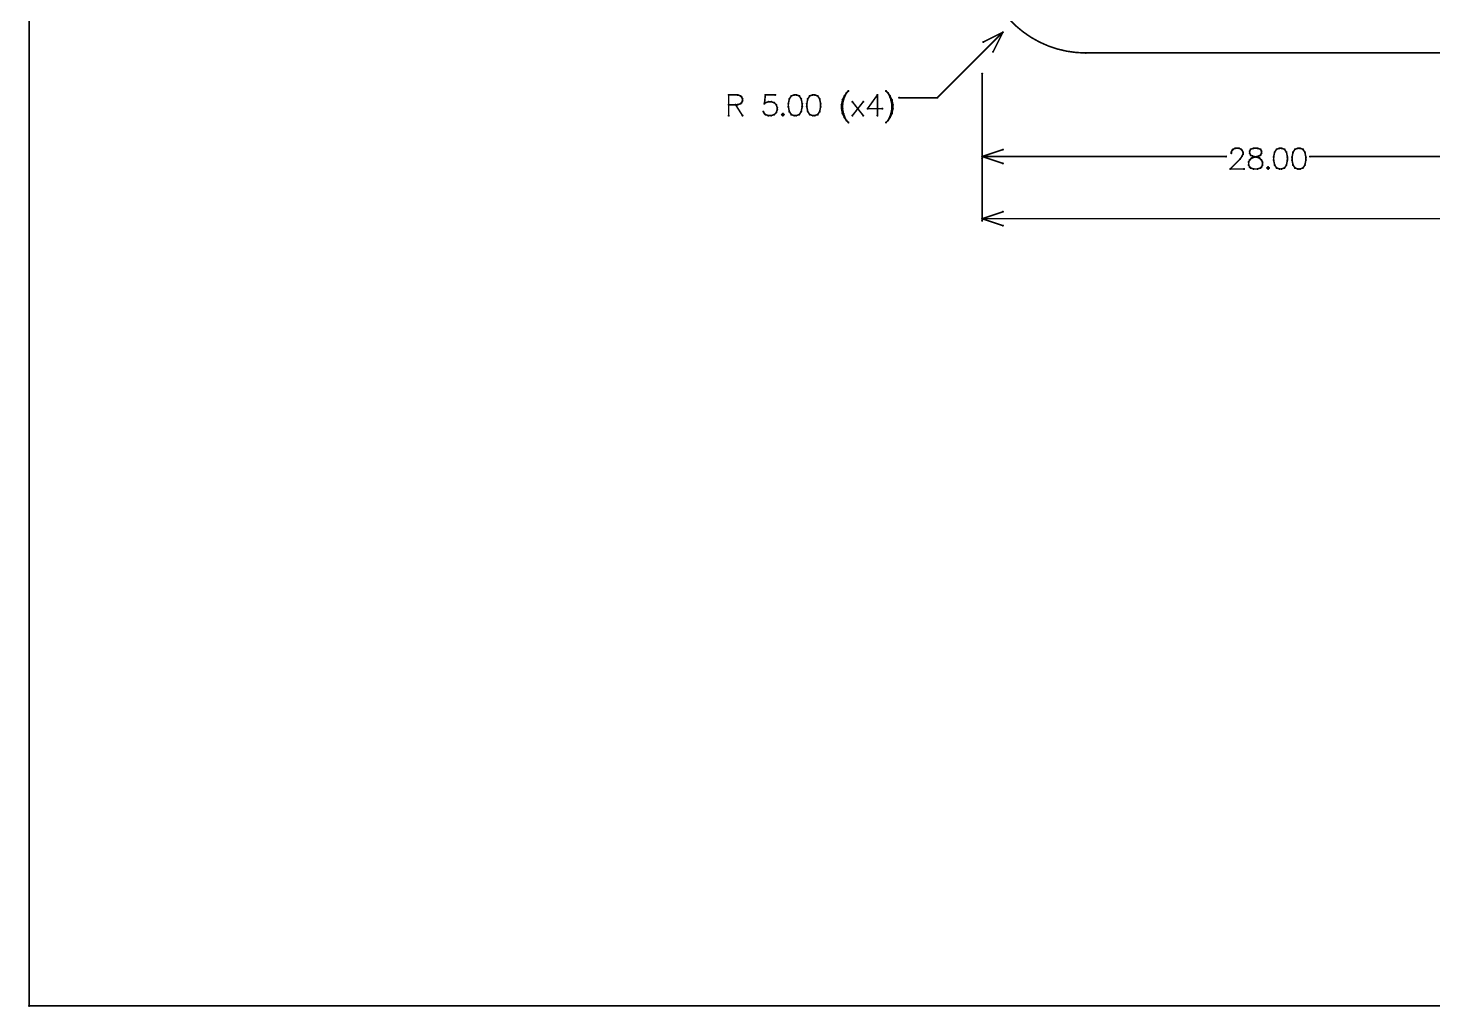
# Model space of a CAD drawing. Extents: x 0 to 200, y 0 to 200.
# Drawn here: x -0.1 to 67.8, y -0.1 to 47.2 of the extents above; entities that cross this region are included whole.
import ezdxf

# ---------------------------------------------------------------- set-up
doc = ezdxf.new("R2010")
doc.units = 0
doc.layers.get('0').update_dxf_attribs({"linetype": 'CONTINUOUS'})
doc.layers.add('gm1', color=1, linetype='CONTINUOUS')
doc.layers.add('gm2', color=1, linetype='CONTINUOUS')

# ---------------------------------------------------------------- blocks, each defined once
blk = doc.blocks.new('D10')
at = {"const_width": 0.05}
blk.add_lwpolyline([(-0.025, 0, 1), (0.025, 0, 1)], format="xyb", close=True, dxfattribs=at)

msp = doc.modelspace()

# ---------------------------------------------------------------- linework, layer by layer
at = {"layer": 'gm1', "color": 1, "const_width": 0.0762}
msp.add_lwpolyline([(46.000092, 51.000102, 0.414214), (51.000102, 46.000092)], format="xyb", dxfattribs=at)
msp.add_lwpolyline([(51.000102, 46.000092), (72.000144, 46.000092)], dxfattribs=at)
at = {"layer": 'gm2', "color": 1, "const_width": 0.0762}
for points in [[(0, 200.0004), (0, 0)], [(43.837808, 43.837808), (47.000094, 47.000094)], [(46.057282, 46.528683), (47.000094, 47.000094)], [(47.000094, 47.000094), (46.528683, 46.057282)], [(46.000092, 45.00009), (46.000092, 40.900082)], [(46.000092, 37.900076), (46.000092, 45.00009)], [(39.355339, 43.928248), (39.450549, 44.071078)], [(39.450549, 44.071078), (39.355339, 43.880638)], [(39.545769, 44.166288), (39.450549, 44.071078)], [(41.359673, 44.166288), (41.454893, 44.071078)], [(41.550113, 43.928248), (41.454893, 44.071078)], [(41.454893, 44.071078), (41.550113, 43.880638)], [(34.194528, 43.975858), (33.766048, 43.975858)], [(33.766048, 43.975858), (33.766048, 42.976066)], [(34.194528, 43.499767), (33.766048, 43.499767)], [(34.432569, 42.976066), (34.099308, 43.499767)], [(34.337359, 43.928248), (34.194528, 43.975858)], [(34.194528, 43.499767), (34.337359, 43.547377)], [(34.384959, 43.880638), (34.337359, 43.928248)], [(34.337359, 43.547377), (34.384959, 43.594987)], [(34.432569, 43.785418), (34.384959, 43.880638)], [(34.384959, 43.594987), (34.432569, 43.690207)], [(34.432569, 43.690207), (34.432569, 43.785418)], [(35.537101, 43.975858), (35.489491, 43.547377)], [(35.489491, 43.547377), (35.537101, 43.594987)], [(36.013192, 43.975858), (35.537101, 43.975858)], [(35.537101, 43.594987), (35.679921, 43.642597)], [(35.679921, 43.642597), (35.822752, 43.642597)], [(35.822752, 43.642597), (35.965582, 43.594987)], [(35.965582, 43.594987), (36.060802, 43.499767)], [(36.060802, 43.499767), (36.108412, 43.356937)], [(36.693993, 43.785418), (36.646383, 43.547377)], [(36.646383, 43.547377), (36.646383, 43.404547)], [(36.646383, 43.404547), (36.693993, 43.166506)], [(36.789214, 43.928248), (36.693993, 43.785418)], [(36.932044, 43.975858), (36.789214, 43.928248)], [(37.027264, 43.975858), (36.932044, 43.975858)], [(37.170084, 43.928248), (37.027264, 43.975858)], [(37.265305, 43.785418), (37.170084, 43.928248)], [(37.312915, 43.547377), (37.265305, 43.785418)], [(37.265305, 43.166506), (37.312915, 43.404547)], [(37.312915, 43.404547), (37.312915, 43.547377)], [(37.584285, 43.785418), (37.536675, 43.547377)], [(37.536675, 43.547377), (37.536675, 43.404547)], [(37.536675, 43.404547), (37.584285, 43.166506)], [(37.679505, 43.928248), (37.584285, 43.785418)], [(37.822326, 43.975858), (37.679505, 43.928248)], [(37.917546, 43.975858), (37.822326, 43.975858)], [(38.060376, 43.928248), (37.917546, 43.975858)], [(38.155586, 43.785418), (38.060376, 43.928248)], [(38.203196, 43.547377), (38.155586, 43.785418)], [(38.155586, 43.166506), (38.203196, 43.404547)], [(38.203196, 43.404547), (38.203196, 43.547377)], [(39.212508, 43.499767), (39.260119, 43.737807)], [(39.212508, 43.309337), (39.212508, 43.499767)], [(39.260119, 43.737807), (39.355339, 43.928248)], [(39.307729, 43.737807), (39.260119, 43.499767)], [(39.260119, 43.499767), (39.260119, 43.309337)], [(39.355339, 43.880638), (39.307729, 43.737807)], [(40.259911, 42.976066), (39.736209, 43.642597)], [(39.736209, 42.976066), (40.259911, 43.642597)], [(40.945472, 43.975858), (40.469381, 43.309337)], [(40.945472, 42.976066), (40.945472, 43.975858)], [(41.645323, 43.737807), (41.550113, 43.928248)], [(41.550113, 43.880638), (41.597713, 43.737807)], [(41.597713, 43.737807), (41.645323, 43.499767)], [(41.692933, 43.499767), (41.645323, 43.737807)], [(41.645323, 43.499767), (41.645323, 43.309337)], [(41.692933, 43.309337), (41.692933, 43.499767)], [(41.992934, 43.837808), (43.837808, 43.837808)], [(35.489491, 43.071286), (35.441881, 43.166506)], [(35.537101, 43.023676), (35.489491, 43.071286)], [(35.679921, 42.976066), (35.537101, 43.023676)], [(35.822752, 42.976066), (35.679921, 42.976066)], [(35.965582, 43.023676), (35.822752, 42.976066)], [(36.060802, 43.118896), (35.965582, 43.023676)], [(36.108412, 43.261727), (36.060802, 43.118896)], [(36.108412, 43.356937), (36.108412, 43.261727)], [(36.379783, 43.071286), (36.332173, 43.023676)], [(36.332173, 43.023676), (36.379783, 42.976066)], [(36.427383, 43.023676), (36.379783, 43.071286)], [(36.379783, 42.976066), (36.427383, 43.023676)], [(36.693993, 43.166506), (36.789214, 43.023676)], [(36.789214, 43.023676), (36.932044, 42.976066)], [(36.932044, 42.976066), (37.027264, 42.976066)], [(37.027264, 42.976066), (37.170084, 43.023676)], [(37.170084, 43.023676), (37.265305, 43.166506)], [(37.584285, 43.166506), (37.679505, 43.023676)], [(37.679505, 43.023676), (37.822326, 42.976066)], [(37.822326, 42.976066), (37.917546, 42.976066)], [(37.917546, 42.976066), (38.060376, 43.023676)], [(38.060376, 43.023676), (38.155586, 43.166506)], [(39.260119, 43.071286), (39.212508, 43.309337)], [(39.260119, 43.309337), (39.307729, 43.071286)], [(39.355339, 42.880856), (39.260119, 43.071286)], [(39.307729, 43.071286), (39.355339, 42.928456)], [(39.355339, 42.928456), (39.450549, 42.738025)], [(39.450549, 42.738025), (39.355339, 42.880856)], [(39.450549, 42.738025), (39.545769, 42.642805)], [(40.469381, 43.309337), (41.183522, 43.309337)], [(41.454893, 42.738025), (41.359673, 42.642805)], [(41.550113, 42.928456), (41.454893, 42.738025)], [(41.454893, 42.738025), (41.550113, 42.880856)], [(41.597713, 43.071286), (41.550113, 42.928456)], [(41.550113, 42.880856), (41.645323, 43.071286)], [(41.645323, 43.309337), (41.597713, 43.071286)], [(41.645323, 43.071286), (41.692933, 43.309337)], [(46.000092, 41.000082), (47.000094, 41.333413)], [(58.069536, 41.304763), (58.117146, 41.352373)], [(58.117146, 41.352373), (58.212366, 41.399983)], [(58.212366, 41.399983), (58.402797, 41.399983)], [(58.402797, 41.399983), (58.498017, 41.352373)], [(58.498017, 41.352373), (58.545627, 41.304763)], [(58.959818, 41.352373), (58.912218, 41.257153)], [(59.102648, 41.399983), (58.959818, 41.352373)], [(59.293089, 41.399983), (59.102648, 41.399983)], [(59.435909, 41.352373), (59.293089, 41.399983)], [(59.483519, 41.257153), (59.435909, 41.352373)], [(60.21194, 41.352373), (60.11672, 41.209542)], [(60.354761, 41.399983), (60.21194, 41.352373)], [(60.449981, 41.399983), (60.354761, 41.399983)], [(60.592811, 41.352373), (60.449981, 41.399983)], [(60.688031, 41.209542), (60.592811, 41.352373)], [(61.102222, 41.352373), (61.007012, 41.209542)], [(61.245052, 41.399983), (61.102222, 41.352373)], [(61.340273, 41.399983), (61.245052, 41.399983)], [(61.483093, 41.352373), (61.340273, 41.399983)], [(61.578313, 41.209542), (61.483093, 41.352373)], [(47.000094, 40.666751), (46.000092, 41.000082)], [(46.000092, 41.000082), (57.774316, 41.000082)], [(58.450407, 40.876282), (57.974316, 40.400191)], [(58.021926, 41.209542), (58.069536, 41.304763)], [(58.021926, 41.161932), (58.021926, 41.209542)], [(58.545627, 41.019102), (58.450407, 40.876282)], [(58.545627, 41.304763), (58.593237, 41.209542)], [(58.593237, 41.114322), (58.545627, 41.019102)], [(58.593237, 41.209542), (58.593237, 41.114322)], [(58.864608, 40.733451), (58.912218, 40.828672)], [(58.864608, 40.590631), (58.864608, 40.733451)], [(58.912218, 41.257153), (58.912218, 41.161932)], [(58.912218, 41.161932), (58.959818, 41.066712)], [(58.912218, 40.828672), (59.007428, 40.923892)], [(58.959818, 41.066712), (59.055038, 41.019102)], [(59.007428, 40.923892), (59.150258, 40.971502)], [(59.055038, 41.019102), (59.245478, 40.971502)], [(59.150258, 40.971502), (59.340699, 41.019102)], [(59.245478, 40.971502), (59.388299, 40.923892)], [(59.340699, 41.019102), (59.435909, 41.066712)], [(59.388299, 40.923892), (59.483519, 40.828672)], [(59.435909, 41.066712), (59.483519, 41.161932)], [(59.483519, 41.161932), (59.483519, 41.257153)], [(59.483519, 40.828672), (59.531129, 40.733451)], [(59.531129, 40.733451), (59.531129, 40.590631)], [(60.11672, 41.209542), (60.06911, 40.971502)], [(60.06911, 40.971502), (60.06911, 40.828672)], [(60.06911, 40.828672), (60.11672, 40.590631)], [(60.735631, 40.971502), (60.688031, 41.209542)], [(60.688031, 40.590631), (60.735631, 40.828672)], [(60.735631, 40.828672), (60.735631, 40.971502)], [(61.007012, 41.209542), (60.959402, 40.971502)], [(60.959402, 40.971502), (60.959402, 40.828672)], [(60.959402, 40.828672), (61.007012, 40.590631)], [(61.625923, 40.971502), (61.578313, 41.209542)], [(61.578313, 40.590631), (61.625923, 40.828672)], [(61.625923, 40.828672), (61.625923, 40.971502)], [(61.825924, 41.000082), (74.000148, 41.000082)], [(57.974316, 40.400191), (58.640847, 40.400191)], [(58.912218, 40.495411), (58.864608, 40.590631)], [(58.959818, 40.447801), (58.912218, 40.495411)], [(59.102648, 40.400191), (58.959818, 40.447801)], [(59.293089, 40.400191), (59.102648, 40.400191)], [(59.435909, 40.447801), (59.293089, 40.400191)], [(59.483519, 40.495411), (59.435909, 40.447801)], [(59.531129, 40.590631), (59.483519, 40.495411)], [(59.8025, 40.495411), (59.75489, 40.447801)], [(59.75489, 40.447801), (59.8025, 40.400191)], [(59.85011, 40.447801), (59.8025, 40.495411)], [(59.8025, 40.400191), (59.85011, 40.447801)], [(60.11672, 40.590631), (60.21194, 40.447801)], [(60.21194, 40.447801), (60.354761, 40.400191)], [(60.354761, 40.400191), (60.449981, 40.400191)], [(60.449981, 40.400191), (60.592811, 40.447801)], [(60.592811, 40.447801), (60.688031, 40.590631)], [(61.007012, 40.590631), (61.102222, 40.447801)], [(61.102222, 40.447801), (61.245052, 40.400191)], [(61.245052, 40.400191), (61.340273, 40.400191)], [(61.340273, 40.400191), (61.483093, 40.447801)], [(61.483093, 40.447801), (61.578313, 40.590631)], [(46.000092, 38.000076), (47.000094, 38.333407)], [(94.407799, 38.000076), (46.000092, 38.000076)], [(47.000094, 37.666745), (46.000092, 38.000076)], [(0, 0), (200.0004, 0)]]:
    msp.add_lwpolyline(points, dxfattribs=at)

# ---------------------------------------------------------------- block references
at = {"layer": 'gm1'}
msp.add_blockref('D10', (51.000102, 46.000092), dxfattribs=at)
msp.add_blockref('D10', (51.000102, 46.000092), dxfattribs=at)
at = {"layer": 'gm2'}
for p in [(47.000094, 47.000094), (47.000094, 47.000094), (46.057282, 46.528683), (46.528683, 46.057282), (46.000092, 45.00009), (46.000092, 45.00009), (39.450549, 44.071078), (39.450549, 44.071078), (39.545769, 44.166288), (41.359673, 44.166288), (41.454893, 44.071078), (41.454893, 44.071078), (33.766048, 43.975858), (33.766048, 43.499767), (34.099308, 43.499767), (34.194528, 43.975858), (34.194528, 43.499767), (34.194528, 43.499767), (34.337359, 43.928248), (34.337359, 43.547377), (34.384959, 43.880638), (34.384959, 43.594987), (34.432569, 43.785418), (34.432569, 43.690207), (35.489491, 43.547377), (35.537101, 43.975858), (35.537101, 43.594987), (35.679921, 43.642597), (35.822752, 43.642597), (35.965582, 43.594987), (36.013192, 43.975858), (36.060802, 43.499767), (36.108412, 43.356937), (36.646383, 43.547377), (36.646383, 43.404547), (36.693993, 43.785418), (36.789214, 43.928248), (36.932044, 43.975858), (37.027264, 43.975858), (37.027264, 43.975858), (37.170084, 43.928248), (37.265305, 43.785418), (37.312915, 43.547377), (37.312915, 43.404547), (37.536675, 43.547377), (37.536675, 43.404547), (37.584285, 43.785418), (37.679505, 43.928248), (37.822326, 43.975858), (37.917546, 43.975858), (37.917546, 43.975858), (38.060376, 43.928248), (38.155586, 43.785418), (38.203196, 43.547377), (38.203196, 43.404547), (39.212508, 43.499767), (39.260119, 43.737807), (39.260119, 43.499767), (39.307729, 43.737807), (39.307729, 43.737807), (39.355339, 43.928248), (39.355339, 43.880638), (39.736209, 43.642597), (40.259911, 43.642597), (40.945472, 43.975858), (40.945472, 43.975858), (41.550113, 43.928248), (41.550113, 43.880638), (41.597713, 43.737807), (41.645323, 43.737807), (41.645323, 43.499767), (41.692933, 43.499767), (41.992934, 43.837808), (43.837808, 43.837808), (33.766048, 42.976066), (34.432569, 42.976066), (35.441881, 43.166506), (35.489491, 43.071286), (35.537101, 43.023676), (35.679921, 42.976066), (35.822752, 42.976066), (35.965582, 43.023676), (36.060802, 43.118896), (36.108412, 43.261727), (36.332173, 43.023676), (36.332173, 43.023676), (36.379783, 43.071286), (36.379783, 42.976066), (36.427383, 43.023676), (36.693993, 43.166506), (36.789214, 43.023676), (36.932044, 42.976066), (37.027264, 42.976066), (37.170084, 43.023676), (37.265305, 43.166506), (37.584285, 43.166506), (37.679505, 43.023676), (37.822326, 42.976066), (37.917546, 42.976066), (38.060376, 43.023676), (38.155586, 43.166506), (39.212508, 43.309337), (39.260119, 43.309337), (39.260119, 43.071286), (39.307729, 43.071286), (39.355339, 42.928456), (39.355339, 42.880856), (39.450549, 42.738025), (39.450549, 42.738025), (39.736209, 42.976066), (40.259911, 42.976066), (40.469381, 43.309337), (40.469381, 43.309337), (40.945472, 42.976066), (41.183522, 43.309337), (41.454893, 42.738025), (41.454893, 42.738025), (41.550113, 42.928456), (41.550113, 42.880856), (41.597713, 43.071286), (41.645323, 43.309337), (41.645323, 43.309337), (41.645323, 43.071286), (41.692933, 43.309337), (39.545769, 42.642805), (41.359673, 42.642805), (47.000094, 41.333413), (58.117146, 41.352373), (58.212366, 41.399983), (58.402797, 41.399983), (58.498017, 41.352373), (58.959818, 41.352373), (59.102648, 41.399983), (59.293089, 41.399983), (59.435909, 41.352373), (60.21194, 41.352373), (60.354761, 41.399983), (60.449981, 41.399983), (60.592811, 41.352373), (61.102222, 41.352373), (61.245052, 41.399983), (61.340273, 41.399983), (61.483093, 41.352373), (46.000092, 41.000082), (46.000092, 41.000082), (46.000092, 40.900082), (47.000094, 40.666751), (57.774316, 41.000082), (58.021926, 41.209542), (58.021926, 41.161932), (58.069536, 41.304763), (58.450407, 40.876282), (58.545627, 41.304763), (58.545627, 41.019102), (58.593237, 41.209542), (58.593237, 41.114322), (58.864608, 40.733451), (58.912218, 41.257153), (58.912218, 41.161932), (58.912218, 40.828672), (58.959818, 41.066712), (59.007428, 40.923892), (59.055038, 41.019102), (59.150258, 40.971502), (59.245478, 40.971502), (59.340699, 41.019102), (59.388299, 40.923892), (59.435909, 41.066712), (59.483519, 41.257153), (59.483519, 41.161932), (59.483519, 40.828672), (59.531129, 40.733451), (60.06911, 40.971502), (60.06911, 40.828672), (60.11672, 41.209542), (60.688031, 41.209542), (60.735631, 40.971502), (60.735631, 40.828672), (60.959402, 40.971502), (60.959402, 40.828672), (61.007012, 41.209542), (61.578313, 41.209542), (61.625923, 40.971502), (61.625923, 40.828672), (61.825924, 41.000082), (57.974316, 40.400191), (58.640847, 40.400191), (58.864608, 40.590631), (58.912218, 40.495411), (58.959818, 40.447801), (58.959818, 40.447801), (59.102648, 40.400191), (59.293089, 40.400191), (59.435909, 40.447801), (59.483519, 40.495411), (59.531129, 40.590631), (59.75489, 40.447801), (59.75489, 40.447801), (59.8025, 40.495411), (59.8025, 40.400191), (59.85011, 40.447801), (60.11672, 40.590631), (60.21194, 40.447801), (60.21194, 40.447801), (60.354761, 40.400191), (60.449981, 40.400191), (60.592811, 40.447801), (60.688031, 40.590631), (61.007012, 40.590631), (61.102222, 40.447801), (61.102222, 40.447801), (61.245052, 40.400191), (61.340273, 40.400191), (61.483093, 40.447801), (61.578313, 40.590631), (46.000092, 38.000076), (46.000092, 38.000076), (47.000094, 38.333407), (46.000092, 37.900076), (47.000094, 37.666745), (0, 0), (0, 0)]:
    msp.add_blockref('D10', p, dxfattribs=at)

doc.saveas('drawing.dxf')
